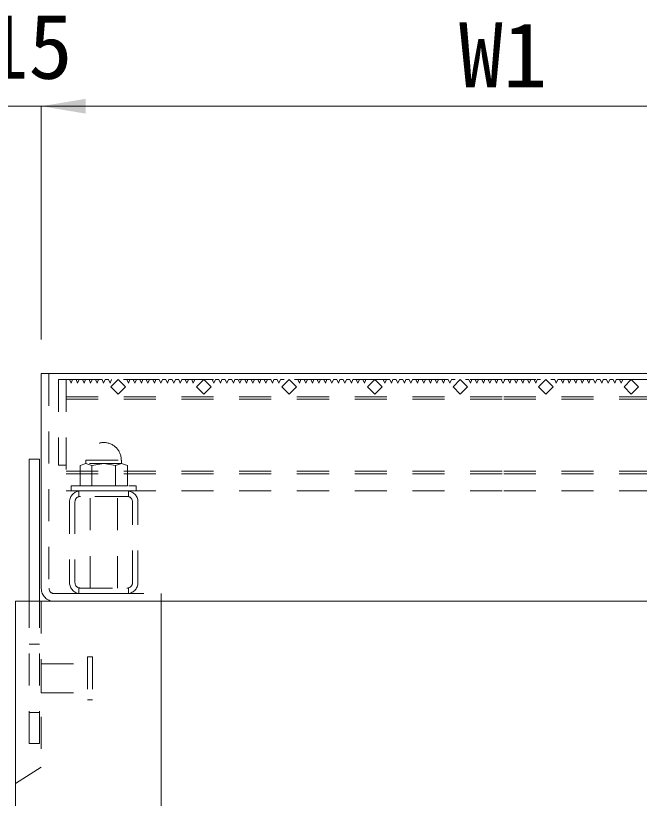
# Model space of a CAD drawing. Units: millimetres, scale not verified. Extents: x 50430 to 75195, y 72432 to 91573.
# Drawn here: x 66109.8 to 66474.6, y 76261.5 to 76718.8 of the extents above; entities that cross this region are included whole.
import ezdxf
from ezdxf.enums import TextEntityAlignment as Align

# ---------------------------------------------------------------- set-up
doc = ezdxf.new("R2010")
doc.units = ezdxf.units.MM
doc.header["$LTSCALE"] = 25
doc.linetypes.add('USER1', pattern=[1.35, 0.75, -0.6])
for name, color, linetype, lineweight in [('寸法線', 7, 'Continuous', 9), ('本体', 2, 'Continuous', 9), ('ｲﾝｻｰﾄ', 3, 'USER1', 5), ('ｸﾞﾚｰﾁﾝｸﾞ', 7, 'Continuous', 5)]:
    doc.layers.add(name, color=color, linetype=linetype, lineweight=lineweight)
doc.styles.add('ＭＳ ゴシック', font='')
doc.styles.get('ＭＳ ゴシック').set_extended_font_data('MS Gothic')

# ---------------------------------------------------------------- blocks, each defined once
blk = doc.blocks.new('filled_arrow')
at = {"color": 0, "linetype": 'Continuous', "lineweight": -2}
blk.add_solid([(7.5, 1.25), (0, 0), (7.5, -1.25)], dxfattribs=at)

msp = doc.modelspace()

# ---------------------------------------------------------------- linework, layer by layer
at = {"layer": '寸法線'}
for p, q in [((66176.82, 76665.9), (66057.82, 76665.9)), ((66664.83, 76665.9), (66124.82, 76665.9)), ((66124.82, 76529.68), (66124.82, 76665.9)), ((66124.82, 76529.68), (66124.82, 76665.9))]:
    msp.add_line(p, q, dxfattribs=at)
at = {"layer": '本体', "lineweight": 20}
for p, q in [((66109.83, 74926.68), (66109.83, 76376.68)), ((66194.83, 76376.68), (66109.83, 76376.68)), ((66194.83, 75670.72), (66194.83, 76376.68))]:
    msp.add_line(p, q, dxfattribs=at)
at = {"layer": '本体', "linetype": 'USER1'}
for p, q in [((66124.83, 76376.68), (66124.83, 76279.68)), ((66124.83, 76279.68), (66109.83, 76270.18))]:
    msp.add_line(p, q, dxfattribs=at)
at = {"layer": 'ｲﾝｻｰﾄ'}
for p, q in [((66151.83, 76344.18), (66154.83, 76344.18)), ((66151.83, 76344.18), (66151.83, 76319.18)), ((66154.83, 76344.18), (66154.83, 76319.18)), ((66124.82, 76340.18), (66151.83, 76340.18)), ((66124.82, 76323.18), (66151.83, 76323.18)), ((66151.83, 76319.18), (66154.83, 76319.18))]:
    msp.add_line(p, q, dxfattribs=at)
at = {"layer": 'ｸﾞﾚｰﾁﾝｸﾞ', "linetype": 'USER1'}
for p, q in [((66124.83, 76509.68), (66129.33, 76509.68)), ((66129.33, 76509.68), (66129.33, 76384.18)), ((66134.83, 76506.18), (66139.33, 76506.18)), ((66134.83, 76506.18), (66134.83, 76456.18)), ((66139.33, 76506.18), (66394.83, 76506.18)), ((66139.33, 76506.18), (66141.33, 76506.18)), ((66139.33, 76506.18), (66139.33, 76441.18)), ((66139.33, 76506.18), (66139.33, 76456.18)), ((66141.33, 76506.18), (66142.23, 76504.08)), ((66142.23, 76504.08), (66143.13, 76506.18)), ((66143.13, 76506.18), (66145.13, 76506.18)), ((66145.13, 76506.18), (66146.03, 76504.08)), ((66146.03, 76504.08), (66146.93, 76506.18)), ((66146.93, 76506.18), (66148.93, 76506.18)), ((66148.93, 76506.18), (66149.83, 76504.08)), ((66149.83, 76504.08), (66150.73, 76506.18)), ((66150.73, 76506.18), (66152.73, 76506.18)), ((66152.73, 76506.18), (66153.63, 76504.08)), ((66153.63, 76504.08), (66154.53, 76506.18)), ((66154.53, 76506.18), (66156.53, 76506.18)), ((66156.53, 76506.18), (66157.43, 76504.08)), ((66157.43, 76504.08), (66158.33, 76506.18)), ((66158.33, 76506.18), (66160.33, 76506.18)), ((66160.33, 76506.18), (66161.23, 76504.08)), ((66161.23, 76504.08), (66162.13, 76506.18)), ((66162.13, 76506.18), (66164.13, 76506.18)), ((66164.13, 76506.18), (66165.03, 76504.08)), ((66165.03, 76504.08), (66165.93, 76506.18)), ((66169.83, 76506.18), (66165.58, 76501.94)), ((66174.07, 76501.94), (66169.83, 76506.18)), ((66172.83, 76506.18), (66174.83, 76506.18)), ((66174.83, 76506.18), (66175.73, 76504.08)), ((66175.73, 76504.08), (66176.63, 76506.18)), ((66176.63, 76506.18), (66178.63, 76506.18)), ((66178.63, 76506.18), (66179.53, 76504.08)), ((66179.53, 76504.08), (66180.43, 76506.18)), ((66180.43, 76506.18), (66182.43, 76506.18)), ((66182.43, 76506.18), (66183.33, 76504.08)), ((66183.33, 76504.08), (66184.23, 76506.18)), ((66184.23, 76506.18), (66186.23, 76506.18)), ((66186.23, 76506.18), (66187.13, 76504.08)), ((66187.13, 76504.08), (66188.03, 76506.18)), ((66188.03, 76506.18), (66190.03, 76506.18)), ((66190.03, 76506.18), (66190.93, 76504.08)), ((66190.93, 76504.08), (66191.83, 76506.18)), ((66191.83, 76506.18), (66193.83, 76506.18)), ((66193.83, 76506.18), (66194.73, 76504.08)), ((66194.73, 76504.08), (66195.63, 76506.18)), ((66195.63, 76506.18), (66197.63, 76506.18)), ((66197.63, 76506.18), (66198.53, 76504.08)), ((66198.53, 76504.08), (66199.43, 76506.18)), ((66199.43, 76506.18), (66201.43, 76506.18)), ((66201.43, 76506.18), (66202.33, 76504.08)), ((66202.33, 76504.08), (66203.23, 76506.18)), ((66203.23, 76506.18), (66205.23, 76506.18)), ((66205.23, 76506.18), (66206.13, 76504.08)), ((66206.13, 76504.08), (66207.03, 76506.18)), ((66207.03, 76506.18), (66209.03, 76506.18)), ((66209.03, 76506.18), (66209.93, 76504.08)), ((66209.93, 76504.08), (66210.83, 76506.18)), ((66210.83, 76506.18), (66212.83, 76506.18)), ((66212.83, 76506.18), (66213.73, 76504.08)), ((66213.73, 76504.08), (66214.63, 76506.18)), ((66214.63, 76506.18), (66216.83, 76506.18)), ((66219.83, 76506.18), (66215.58, 76501.94)), ((66224.07, 76501.94), (66219.83, 76506.18)), ((66222.83, 76506.18), (66224.83, 76506.18)), ((66224.83, 76506.18), (66225.73, 76504.08)), ((66225.73, 76504.08), (66226.63, 76506.18)), ((66226.63, 76506.18), (66228.63, 76506.18)), ((66228.63, 76506.18), (66229.53, 76504.08)), ((66229.53, 76504.08), (66230.43, 76506.18)), ((66230.43, 76506.18), (66232.43, 76506.18)), ((66232.43, 76506.18), (66233.33, 76504.08)), ((66233.33, 76504.08), (66234.23, 76506.18)), ((66234.23, 76506.18), (66236.23, 76506.18)), ((66236.23, 76506.18), (66237.13, 76504.08)), ((66237.13, 76504.08), (66238.03, 76506.18)), ((66238.03, 76506.18), (66240.03, 76506.18)), ((66240.03, 76506.18), (66240.93, 76504.08)), ((66240.93, 76504.08), (66241.83, 76506.18)), ((66241.83, 76506.18), (66243.83, 76506.18)), ((66243.83, 76506.18), (66244.73, 76504.08)), ((66244.73, 76504.08), (66245.63, 76506.18)), ((66245.63, 76506.18), (66247.63, 76506.18)), ((66247.63, 76506.18), (66248.53, 76504.08)), ((66248.53, 76504.08), (66249.43, 76506.18)), ((66249.43, 76506.18), (66251.43, 76506.18)), ((66251.43, 76506.18), (66252.33, 76504.08)), ((66252.33, 76504.08), (66253.23, 76506.18)), ((66253.23, 76506.18), (66255.23, 76506.18)), ((66255.23, 76506.18), (66256.13, 76504.08)), ((66256.13, 76504.08), (66257.03, 76506.18)), ((66257.03, 76506.18), (66259.03, 76506.18)), ((66259.03, 76506.18), (66259.93, 76504.08)), ((66259.93, 76504.08), (66260.83, 76506.18)), ((66260.83, 76506.18), (66262.83, 76506.18)), ((66262.83, 76506.18), (66263.73, 76504.08)), ((66263.73, 76504.08), (66264.63, 76506.18)), ((66264.63, 76506.18), (66266.83, 76506.18)), ((66269.83, 76506.18), (66265.58, 76501.94)), ((66274.07, 76501.94), (66269.83, 76506.18)), ((66272.83, 76506.18), (66274.83, 76506.18)), ((66274.83, 76506.18), (66275.73, 76504.08)), ((66275.73, 76504.08), (66276.63, 76506.18)), ((66276.63, 76506.18), (66278.63, 76506.18)), ((66278.63, 76506.18), (66279.53, 76504.08)), ((66279.53, 76504.08), (66280.43, 76506.18)), ((66280.43, 76506.18), (66282.43, 76506.18)), ((66282.43, 76506.18), (66283.33, 76504.08)), ((66283.33, 76504.08), (66284.23, 76506.18)), ((66284.23, 76506.18), (66286.23, 76506.18)), ((66286.23, 76506.18), (66287.13, 76504.08)), ((66287.13, 76504.08), (66288.03, 76506.18)), ((66288.03, 76506.18), (66290.03, 76506.18)), ((66290.03, 76506.18), (66290.93, 76504.08)), ((66290.93, 76504.08), (66291.83, 76506.18)), ((66291.83, 76506.18), (66293.83, 76506.18)), ((66293.83, 76506.18), (66294.73, 76504.08)), ((66294.73, 76504.08), (66295.63, 76506.18)), ((66295.63, 76506.18), (66297.63, 76506.18)), ((66297.63, 76506.18), (66298.53, 76504.08)), ((66298.53, 76504.08), (66299.43, 76506.18)), ((66299.43, 76506.18), (66301.43, 76506.18)), ((66301.43, 76506.18), (66302.33, 76504.08)), ((66302.33, 76504.08), (66303.23, 76506.18)), ((66303.23, 76506.18), (66305.23, 76506.18)), ((66305.23, 76506.18), (66306.13, 76504.08)), ((66306.13, 76504.08), (66307.03, 76506.18)), ((66307.03, 76506.18), (66309.03, 76506.18)), ((66309.03, 76506.18), (66309.93, 76504.08)), ((66309.93, 76504.08), (66310.83, 76506.18)), ((66310.83, 76506.18), (66312.83, 76506.18)), ((66312.83, 76506.18), (66313.73, 76504.08)), ((66313.73, 76504.08), (66314.63, 76506.18)), ((66314.63, 76506.18), (66316.83, 76506.18)), ((66319.83, 76506.18), (66315.58, 76501.94)), ((66324.07, 76501.94), (66319.83, 76506.18)), ((66322.83, 76506.18), (66324.83, 76506.18)), ((66324.83, 76506.18), (66325.73, 76504.08)), ((66325.73, 76504.08), (66326.63, 76506.18)), ((66326.63, 76506.18), (66328.63, 76506.18)), ((66328.63, 76506.18), (66329.53, 76504.08)), ((66329.53, 76504.08), (66330.43, 76506.18)), ((66330.43, 76506.18), (66332.43, 76506.18)), ((66332.43, 76506.18), (66333.33, 76504.08)), ((66333.33, 76504.08), (66334.23, 76506.18)), ((66334.23, 76506.18), (66336.23, 76506.18)), ((66336.23, 76506.18), (66337.13, 76504.08)), ((66337.13, 76504.08), (66338.03, 76506.18)), ((66338.03, 76506.18), (66340.03, 76506.18)), ((66340.03, 76506.18), (66340.93, 76504.08)), ((66340.93, 76504.08), (66341.83, 76506.18)), ((66341.83, 76506.18), (66343.83, 76506.18)), ((66343.83, 76506.18), (66344.73, 76504.08)), ((66344.73, 76504.08), (66345.63, 76506.18)), ((66345.63, 76506.18), (66347.63, 76506.18)), ((66347.63, 76506.18), (66348.53, 76504.08)), ((66348.53, 76504.08), (66349.43, 76506.18)), ((66349.43, 76506.18), (66351.43, 76506.18)), ((66351.43, 76506.18), (66352.33, 76504.08)), ((66352.33, 76504.08), (66353.23, 76506.18)), ((66353.23, 76506.18), (66355.23, 76506.18)), ((66355.23, 76506.18), (66356.13, 76504.08)), ((66356.13, 76504.08), (66357.03, 76506.18)), ((66357.03, 76506.18), (66359.03, 76506.18)), ((66359.03, 76506.18), (66359.93, 76504.08)), ((66359.93, 76504.08), (66360.83, 76506.18)), ((66360.83, 76506.18), (66362.83, 76506.18)), ((66362.83, 76506.18), (66363.73, 76504.08)), ((66363.73, 76504.08), (66364.63, 76506.18)), ((66364.63, 76506.18), (66366.83, 76506.18)), ((66369.83, 76506.18), (66365.58, 76501.94)), ((66374.07, 76501.94), (66369.83, 76506.18)), ((66372.83, 76506.18), (66374.83, 76506.18)), ((66374.83, 76506.18), (66375.73, 76504.08)), ((66375.73, 76504.08), (66376.63, 76506.18)), ((66376.63, 76506.18), (66378.63, 76506.18)), ((66378.63, 76506.18), (66379.53, 76504.08)), ((66379.53, 76504.08), (66380.43, 76506.18)), ((66380.43, 76506.18), (66382.43, 76506.18)), ((66382.43, 76506.18), (66383.33, 76504.08)), ((66383.33, 76504.08), (66384.23, 76506.18)), ((66384.23, 76506.18), (66386.23, 76506.18)), ((66386.23, 76506.18), (66387.13, 76504.08)), ((66387.13, 76504.08), (66388.03, 76506.18)), ((66388.03, 76506.18), (66390.03, 76506.18)), ((66390.03, 76506.18), (66390.93, 76504.08)), ((66390.93, 76504.08), (66391.83, 76506.18)), ((66391.83, 76506.18), (66393.83, 76506.18)), ((66393.83, 76506.18), (66394.73, 76504.08)), ((66650.33, 76506.18), (66394.83, 76506.18)), ((66395.83, 76506.18), (66394.93, 76504.08)), ((66397.83, 76506.18), (66395.83, 76506.18)), ((66398.73, 76504.08), (66397.83, 76506.18)), ((66399.63, 76506.18), (66398.73, 76504.08)), ((66401.63, 76506.18), (66399.63, 76506.18)), ((66402.53, 76504.08), (66401.63, 76506.18)), ((66403.43, 76506.18), (66402.53, 76504.08)), ((66405.43, 76506.18), (66403.43, 76506.18)), ((66406.33, 76504.08), (66405.43, 76506.18)), ((66407.23, 76506.18), (66406.33, 76504.08)), ((66409.23, 76506.18), (66407.23, 76506.18)), ((66410.13, 76504.08), (66409.23, 76506.18)), ((66411.03, 76506.18), (66410.13, 76504.08)), ((66413.03, 76506.18), (66411.03, 76506.18)), ((66413.93, 76504.08), (66413.03, 76506.18)), ((66414.83, 76506.18), (66413.93, 76504.08)), ((66416.83, 76506.18), (66414.83, 76506.18)), ((66415.58, 76501.94), (66419.83, 76506.18)), ((66419.83, 76506.18), (66424.07, 76501.94)), ((66425.03, 76506.18), (66422.83, 76506.18)), ((66425.93, 76504.08), (66425.03, 76506.18)), ((66426.83, 76506.18), (66425.93, 76504.08)), ((66428.83, 76506.18), (66426.83, 76506.18)), ((66429.73, 76504.08), (66428.83, 76506.18)), ((66430.63, 76506.18), (66429.73, 76504.08)), ((66432.63, 76506.18), (66430.63, 76506.18)), ((66433.53, 76504.08), (66432.63, 76506.18)), ((66434.43, 76506.18), (66433.53, 76504.08)), ((66436.43, 76506.18), (66434.43, 76506.18)), ((66437.33, 76504.08), (66436.43, 76506.18)), ((66438.23, 76506.18), (66437.33, 76504.08)), ((66440.23, 76506.18), (66438.23, 76506.18)), ((66441.13, 76504.08), (66440.23, 76506.18)), ((66442.03, 76506.18), (66441.13, 76504.08)), ((66444.03, 76506.18), (66442.03, 76506.18)), ((66444.93, 76504.08), (66444.03, 76506.18)), ((66445.83, 76506.18), (66444.93, 76504.08)), ((66447.83, 76506.18), (66445.83, 76506.18)), ((66448.73, 76504.08), (66447.83, 76506.18)), ((66449.63, 76506.18), (66448.73, 76504.08)), ((66451.63, 76506.18), (66449.63, 76506.18)), ((66452.53, 76504.08), (66451.63, 76506.18)), ((66453.43, 76506.18), (66452.53, 76504.08)), ((66455.43, 76506.18), (66453.43, 76506.18)), ((66456.33, 76504.08), (66455.43, 76506.18)), ((66457.23, 76506.18), (66456.33, 76504.08)), ((66459.23, 76506.18), (66457.23, 76506.18)), ((66460.13, 76504.08), (66459.23, 76506.18)), ((66461.03, 76506.18), (66460.13, 76504.08)), ((66463.03, 76506.18), (66461.03, 76506.18)), ((66463.93, 76504.08), (66463.03, 76506.18)), ((66464.83, 76506.18), (66463.93, 76504.08)), ((66466.83, 76506.18), (66464.83, 76506.18)), ((66465.58, 76501.94), (66469.83, 76506.18)), ((66469.83, 76506.18), (66474.07, 76501.94)), ((66475.03, 76506.18), (66472.83, 76506.18)), ((66165.58, 76501.94), (66169.83, 76497.7)), ((66169.83, 76497.7), (66174.07, 76501.94)), ((66215.58, 76501.94), (66219.83, 76497.7)), ((66219.83, 76497.7), (66224.07, 76501.94)), ((66265.58, 76501.94), (66269.83, 76497.7)), ((66269.83, 76497.7), (66274.07, 76501.94)), ((66315.58, 76501.94), (66319.83, 76497.7)), ((66319.83, 76497.7), (66324.07, 76501.94)), ((66365.58, 76501.94), (66369.83, 76497.7)), ((66369.83, 76497.7), (66374.07, 76501.94)), ((66419.83, 76497.7), (66415.58, 76501.94)), ((66424.07, 76501.94), (66419.83, 76497.7)), ((66469.83, 76497.7), (66465.58, 76501.94)), ((66474.07, 76501.94), (66469.83, 76497.7)), ((66139.33, 76496.18), (66394.83, 76496.18)), ((66139.33, 76494.68), (66394.83, 76494.68)), ((66650.33, 76496.18), (66394.83, 76496.18)), ((66650.33, 76494.68), (66394.83, 76494.68)), ((66150.94, 76459.18), (66171.71, 76459.18)), ((66150.94, 76457.18), (66150.94, 76459.18)), ((66171.71, 76459.18), (66171.71, 76457.18)), ((66134.83, 76456.18), (66139.33, 76456.18)), ((66147.48, 76455.98), (66150.94, 76457.18)), ((66147.48, 76444.18), (66147.48, 76455.98)), ((66150.94, 76457.18), (66154.4, 76455.98)), ((66171.71, 76457.18), (66150.94, 76457.18)), ((66154.4, 76455.98), (66161.33, 76457.18)), ((66154.4, 76444.18), (66154.4, 76455.98)), ((66161.33, 76457.18), (66168.25, 76455.98)), ((66168.25, 76455.98), (66171.71, 76457.18)), ((66168.25, 76455.98), (66168.25, 76444.18)), ((66171.71, 76457.18), (66175.18, 76455.98)), ((66175.18, 76455.98), (66175.18, 76444.18)), ((66139.33, 76452.68), (66394.83, 76452.68)), ((66139.33, 76451.18), (66394.83, 76451.18)), ((66650.33, 76452.68), (66394.83, 76452.68)), ((66650.33, 76451.18), (66394.83, 76451.18)), ((66142.33, 76444.18), (66180.33, 76444.18)), ((66142.33, 76444.18), (66161.33, 76444.18)), ((66142.33, 76441.18), (66142.33, 76444.18)), ((66161.33, 76444.18), (66147.48, 76444.18)), ((66161.33, 76444.18), (66154.4, 76444.18)), ((66175.18, 76444.18), (66161.33, 76444.18)), ((66180.33, 76444.18), (66180.33, 76441.18)), ((66139.33, 76441.18), (66394.83, 76441.18)), ((66180.33, 76441.18), (66142.33, 76441.18)), ((66146.83, 76441.12), (66146.83, 76437.85)), ((66174.92, 76441.18), (66147.72, 76441.18)), ((66174.93, 76441.18), (66147.73, 76441.18)), ((66174.93, 76441.18), (66147.73, 76441.18)), ((66153.33, 76384.38), (66153.33, 76441.18)), ((66153.33, 76441.18), (66169.33, 76441.18)), ((66169.33, 76384.38), (66169.33, 76441.18)), ((66175.83, 76441.12), (66175.83, 76437.85)), ((66650.33, 76441.18), (66394.83, 76441.18)), ((66141.33, 76434.78), (66141.33, 76387.58)), ((66144.53, 76434.78), (66144.53, 76387.58)), ((66174.93, 76437.98), (66147.73, 76437.98)), ((66178.13, 76387.58), (66178.13, 76434.78)), ((66181.33, 76387.58), (66181.33, 76434.78)), ((66146.83, 76384.51), (66146.83, 76381.25)), ((66175.83, 76384.51), (66175.83, 76381.25)), ((66132.33, 76381.18), (66194.83, 76381.18)), ((66147.73, 76384.38), (66174.93, 76384.38)), ((66147.73, 76381.18), (66174.93, 76381.18)), ((66194.83, 76381.18), (66194.83, 76376.68)), ((66117.83, 76293.68), (66117.83, 76376.68)), ((66123.83, 76293.68), (66123.83, 76376.68)), ((66132.33, 76376.68), (66194.83, 76376.68)), ((66117.83, 76351.68), (66123.83, 76351.68)), ((66124.82, 76340.18), (66124.82, 76323.18)), ((66117.83, 76311.68), (66123.83, 76311.68)), ((66117.83, 76293.68), (66123.83, 76293.68))]:
    msp.add_line(p, q, dxfattribs=at)
at = {"layer": 'ｸﾞﾚｰﾁﾝｸﾞ'}
for p, q in [((66124.83, 76509.68), (66124.83, 76384.18)), ((66129.33, 76509.68), (66664.82, 76509.68)), ((66117.83, 76459.68), (66117.83, 76376.68)), ((66117.83, 76459.68), (66123.83, 76459.68)), ((66123.83, 76459.68), (66123.83, 76376.68)), ((66123.83, 76376.68), (66665.83, 76376.68))]:
    msp.add_line(p, q, dxfattribs=at)
at = {"layer": 'ｸﾞﾚｰﾁﾝｸﾞ', "linetype": 'USER1'}
for centre, radius, start, end in [((66161.33, 76459.18), 10.25, 0, 180), ((66147.73, 76434.78), 6.4, 90, 180), ((66174.93, 76434.78), 6.4, 0, 90), ((66147.73, 76434.78), 3.2, 90, 180), ((66174.93, 76434.78), 3.2, 0, 90), ((66147.73, 76387.58), 6.4, 180, 270), ((66147.73, 76387.58), 3.2, 180, 270), ((66174.93, 76387.58), 6.4, 270, 0), ((66174.93, 76387.58), 3.2, 270, 0), ((66132.33, 76384.18), 7.5, 180, 270), ((66132.33, 76384.18), 3, 180, 270)]:
    msp.add_arc(centre, radius, start, end, dxfattribs=at)

# ---------------------------------------------------------------- block references
at = {"layer": '寸法線', "xscale": 3.47, "yscale": 3.47}
msp.add_blockref('filled_arrow', (66124.82, 76665.9), dxfattribs=at)
msp.add_blockref('filled_arrow', (66124.82, 76665.9), dxfattribs=at)

# ---------------------------------------------------------------- texts
at = {"layer": '寸法線', "style": 'ＭＳ ゴシック'}
for s, p in [('15', (66117.32, 76700.9)), ('W1', (66394.83, 76695.9))]:
    msp.add_text(s, height=37.98, dxfattribs=at).set_placement(p, align=Align.MIDDLE_CENTER)

doc.saveas('drawing.dxf')
